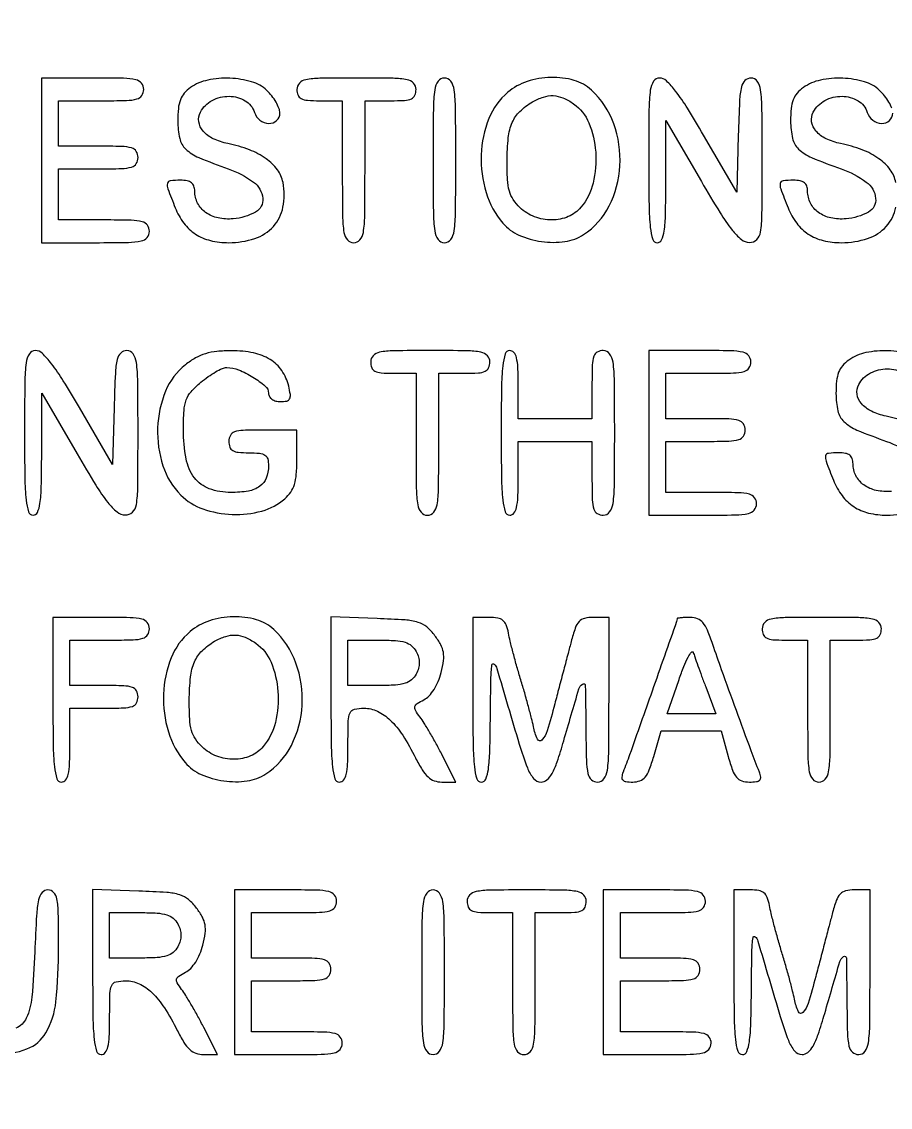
# Model space of a CAD drawing. Extents: x 0 to 1066, y 0 to 761.
# Drawn here: x 822.52 to 835.47, y 352.59 to 368.76 of the extents above; entities that cross this region are included whole.
import ezdxf

# ---------------------------------------------------------------- set-up
doc = ezdxf.new("R2010")
doc.units = 0
doc.header["$MEASUREMENT"] = 0

msp = doc.modelspace()

# ---------------------------------------------------------------- linework, layer by layer
for points in [[(183.390323, 95.266879, 0.000001), (192.989143, 95.254457, 0.000118)], [(479.458836, 95.240684, -0.000004), (502.524384, 95.211821, -0.198594)], [(710.559243, 95.267872, -0.000023), (733.258836, 95.240684, -0.000004), (756.324384, 95.211821, -0.198594)], [(416.092229, 95.24091, -0.000004), (439.072908, 95.212432, -0.198597)], [(542.992229, 95.24091, -0.000004), (565.972908, 95.212432, -0.198597)], [(606.442229, 95.24091, -0.000004), (629.422908, 95.212432, -0.198597)], [(669.892229, 95.24091, -0.000004), (692.872908, 95.212432, -0.198597)], [(835.495933, 367.475246, 0.037607), (835.452083, 367.56617, 0.035541), (835.388723, 367.659663, 0.037508), (835.313797, 367.741453, 0.118482), (835.08807, 367.870194, 0.061394), (834.765723, 367.922156, 0.060569), (834.433556, 367.894254, 0.10142), (834.17715, 367.783744, 0.064007), (834.084352, 367.699532, 0.085808), (834.026551, 367.601965, 0.066535), (833.996034, 367.472074, 0.024477), (833.9868, 367.283558, 0.055339), (834.015437, 367.025612, 0.149321), (834.105673, 366.867124, 0.090969), (834.299444, 366.741462, 0.013145), (834.740897, 366.571457, -0.070637), (835.115395, 366.375369, -0.215768), (835.255151, 366.132624, -0.299828), (835.147396, 365.928264, -0.104684), (834.813604, 365.82707, -0.073735), (834.587138, 365.841005, -0.104161), (834.402847, 365.922473, -0.119079), (834.283523, 366.061312, -0.118782), (834.2406, 366.239443, 0.082235), (834.228146, 366.314652, 0.147435), (834.192033, 366.365134, 0.119852), (834.127824, 366.393694, 0.045016), (834.0291, 366.4026, 0.028442), (833.874693, 366.39381, 0.327023), (833.832592, 366.354913, 0.139119), (833.839229, 366.275742, 0.005125), (833.949089, 365.992801, 0.065244), (834.077877, 365.763052, 0.088006), (834.251242, 365.600238, 0.085852), (834.47354, 365.504365, 0.059042), (834.746673, 365.472, 0.079385), (835.135877, 365.534186, 0.130563), (835.413688, 365.714824, 0.137881), (835.555828, 366.001302, 0.093265)], [(835.556028, 366.368047, 0.114024), (835.472495, 366.558928, 0.079467), (835.30347, 366.723686, 0.063948), (835.054122, 366.8555, 0.038754), (834.732966, 366.948234, -0.060203), (834.516287, 367.020977, -0.103319), (834.365206, 367.135845, -0.141227), (834.300842, 367.274635, -0.162669), (834.325278, 367.417946, -0.149104), (834.499037, 367.591003, -0.123853), (834.753431, 367.653498, -0.133716), (834.992753, 367.5869, -0.183571), (835.130273, 367.413472, 0.153609), (835.212187, 367.296812, 0.157876), (835.345216, 367.249661, 0.194842), (835.461196, 367.292972, 0.210147), (835.5096, 367.403053, 0.093821)], [(835.76487, 363.809394, 0.061394), (835.442523, 363.861356, 0.060569), (835.110356, 363.833454, 0.10142), (834.85395, 363.722944, 0.064007), (834.761152, 363.638732, 0.085808), (834.703351, 363.541165, 0.066535), (834.672834, 363.411274, 0.024477), (834.6636, 363.222758, 0.055339), (834.692237, 362.964812, 0.149321), (834.782473, 362.806324, 0.090969), (834.976244, 362.680662, 0.013145), (835.417697, 362.510657, -0.070637), (835.792195, 362.314569, -0.215768)], [(835.730922, 362.7947, 0.038754), (835.409766, 362.887434, -0.060203), (835.193087, 362.960177, -0.103319), (835.042006, 363.075045, -0.141227), (834.977642, 363.213835, -0.162669), (835.002078, 363.357146, -0.149104), (835.175837, 363.530203, -0.123853), (835.430231, 363.592698, -0.133716), (835.669553, 363.5261, -0.183571)], [(835.490404, 361.76627, -0.073735), (835.263938, 361.780205, -0.104161), (835.079647, 361.861673, -0.119079), (834.960323, 362.000512, -0.118782), (834.9174, 362.178643, 0.082235), (834.904946, 362.253852, 0.147435), (834.868833, 362.304334, 0.119852), (834.804624, 362.332894, 0.045016), (834.7059, 362.3418, 0.028442), (834.551493, 362.33301, 0.327023), (834.509392, 362.294113, 0.139119), (834.516029, 362.214942, 0.005125), (834.625889, 361.932001, 0.065244), (834.754677, 361.702252, 0.088006), (834.928042, 361.539438, 0.085852), (835.15034, 361.443565, 0.059042), (835.423473, 361.4112, 0.079385), (835.812677, 361.473386, 0.130563)], [(822.144516, 353.3742, 0.091481), (822.602283, 353.45866, 0.171956), (822.885083, 353.699525, 0.107033), (823.033119, 354.15933, 0.02456), (823.0734, 354.978883, 0.004091), (823.069258, 355.485082, 0.042042), (823.048304, 355.693079, 0.139542), (823.000041, 355.790071, 0.210994), (822.915067, 355.8276, 0.224554), (822.828566, 355.786689, 0.120063), (822.776204, 355.677807, 0.038088), (822.74541, 355.447874, 0.003955), (822.718625, 354.902662, -0.011778), (822.67495, 354.22891, -0.086058), (822.592104, 353.917462, -0.186836), (822.436386, 353.766554, -0.100409)]]:
    msp.add_lwpolyline(points, format="xyb")
for points in [[(409.06215, 749.15415), (40.8618, 749.132981), (40.8618, 380.65769), (40.8618, 12.1824), (501.2973, 12.1824), (961.7328, 12.1824), (961.7328, 380.646631), (961.7328, 749.110861), (961.41555, 749.1633, 0.040886), (961.153339, 749.184871, 0.000002), (934.190609, 749.194398, 0.000089), (904.448031, 749.199508, 0.000054), (869.1804, 749.195529, -0.000029), (813.61687, 749.186499, -0.000004), (696.10453, 749.175037, -0.000004), (556.774728, 749.163736, -0.000004)], [(822.8196, 366.6987), (822.8196, 365.472), (823.6233, 365.472, 0.004147), (824.114009, 365.47607, 0.047763), (824.305388, 365.497603, 0.16431), (824.392794, 365.549193, 0.179874), (824.427, 365.6412, 0.157888), (824.39746, 365.732416, 0.176663), (824.32125, 365.783962, 0.055952), (824.156378, 365.806053, 0.005351), (823.7502, 365.8104), (823.0734, 365.8104), (823.0734, 366.1911), (823.0734, 366.5718), (823.6656, 366.5718, 0.006583), (824.015492, 366.576407, 0.063075), (824.162625, 366.598993, 0.183695), (824.23147, 366.650426, 0.142406), (824.2578, 366.741, 0.142406), (824.23147, 366.831574, 0.183695), (824.162625, 366.883007, 0.063075), (824.015492, 366.905593, 0.006583), (823.6656, 366.9102), (823.0734, 366.9102), (823.0734, 367.2486), (823.0734, 367.587), (823.7079, 367.587, 0.005909), (824.085926, 367.591467, 0.059311), (824.241938, 367.61379, 0.180365), (824.314456, 367.665288, 0.150217), (824.3424, 367.7562, 0.17273), (824.309727, 367.847957, 0.168559), (824.226075, 367.89955, 0.050222), (824.043522, 367.921249, 0.004487), (823.581, 367.9254), (822.8196, 367.9254)], [(825.04035, 367.783744, 0.064007), (824.947552, 367.699532, 0.085808), (824.889751, 367.601965, 0.066535), (824.859234, 367.472074, 0.024477), (824.85, 367.283558, 0.055339), (824.878637, 367.025612, 0.149321), (824.968873, 366.867124, 0.090969), (825.162644, 366.741462, 0.013145), (825.604097, 366.571457, -0.070637), (825.978595, 366.375369, -0.215768), (826.118351, 366.132624, -0.299828), (826.010596, 365.928264, -0.104684), (825.676804, 365.82707, -0.073735), (825.450338, 365.841005, -0.104161), (825.266047, 365.922473, -0.119079), (825.146723, 366.061312, -0.118782), (825.1038, 366.239443, 0.082235), (825.091346, 366.314652, 0.147435), (825.055233, 366.365134, 0.119852), (824.991024, 366.393694, 0.045016), (824.8923, 366.4026, 0.028442), (824.737893, 366.39381, 0.327023), (824.695792, 366.354913, 0.139119), (824.702429, 366.275742, 0.005125), (824.812289, 365.992801, 0.065244), (824.941077, 365.763052, 0.088006), (825.114442, 365.600238, 0.085852), (825.33674, 365.504365, 0.059042), (825.609873, 365.472, 0.079385), (825.999077, 365.534186, 0.130563), (826.276888, 365.714824, 0.137881), (826.419028, 366.001302, 0.093265), (826.419228, 366.368047, 0.114024), (826.335695, 366.558928, 0.079467), (826.16667, 366.723686, 0.063948), (825.917322, 366.8555, 0.038754), (825.596166, 366.948234, -0.060203), (825.379487, 367.020977, -0.103319), (825.228406, 367.135845, -0.141227), (825.164042, 367.274635, -0.162669), (825.188478, 367.417946, -0.149104), (825.362237, 367.591003, -0.123853), (825.616631, 367.653498, -0.133716), (825.855953, 367.5869, -0.183571), (825.993473, 367.413472, 0.153609), (826.075387, 367.296812, 0.157876), (826.208416, 367.249661, 0.194842), (826.324396, 367.292972, 0.210147), (826.3728, 367.403053, 0.093821), (826.359133, 367.475246, 0.037607), (826.315283, 367.56617, 0.035541), (826.251923, 367.659663, 0.037508), (826.176997, 367.741453, 0.118482), (825.95127, 367.870194, 0.061394), (825.628923, 367.922156, 0.060569), (825.296756, 367.894254, 0.10142)], [(826.6266, 367.7562, 0.094959), (826.643163, 367.669774, 0.184152), (826.69005, 367.618725, 0.098846), (826.783039, 367.59333, 0.017388), (826.965, 367.587), (827.3034, 367.587), (827.3034, 366.5295, 0.002827), (827.307131, 365.869541, 0.036854), (827.327934, 365.625338, 0.138781), (827.379194, 365.514868, 0.218517), (827.4726, 365.472, 0.218517), (827.566006, 365.514868, 0.138781), (827.617266, 365.625338, 0.036854), (827.638069, 365.869541, 0.002827), (827.6418, 366.5295), (827.6418, 367.587), (828.0225, 367.587, 0.013964), (828.232258, 367.592859, 0.090841), (828.334463, 367.61755, 0.188085), (828.385034, 367.668595, 0.102588), (828.4032, 367.7562, 0.193568), (828.366002, 367.848685, 0.15568), (828.271013, 367.900221, 0.043488), (828.062005, 367.921467, 0.003595), (827.5149, 367.9254, 0.003595), (826.967795, 367.921467, 0.043488), (826.758788, 367.900221, 0.15568), (826.663798, 367.848685, 0.193568)], [(828.657, 366.6987, 0.002322), (828.660589, 365.925838, 0.031956), (828.681067, 365.646487, 0.123223), (828.731878, 365.520109, 0.240299), (828.8262, 365.472, 0.240299), (828.920522, 365.520109, 0.123223), (828.971333, 365.646487, 0.031956), (828.991811, 365.925838, 0.002322), (828.9954, 366.6987, 0.002322), (828.991811, 367.471562, 0.031956), (828.971333, 367.750912, 0.123223), (828.920522, 367.877291, 0.240299), (828.8262, 367.9254, 0.240299), (828.731878, 367.877291, 0.123223), (828.681067, 367.750912, 0.031956), (828.660589, 367.471562, 0.002322)], [(829.771603, 367.713373, 0.123885), (829.488412, 367.320677, 0.085485), (829.374837, 366.781757, 0.082885), (829.447308, 366.219736, 0.104562), (829.699039, 365.761126, 0.111799), (829.937009, 365.584775, 0.06908), (830.273408, 365.489081, 0.069045), (830.623365, 365.488615, 0.111332), (830.901282, 365.592681, 0.131426), (831.282039, 366.01866, 0.103697), (831.442454, 366.618311, 0.101152), (831.34979, 367.244653, 0.118621), (831.019171, 367.744219, 0.118666), (830.759435, 367.890801, 0.075716), (830.413756, 367.934738, 0.073305), (830.058741, 367.873407, 0.095814)], [(831.8718, 366.6987, 0.003213), (831.876128, 366.025179, 0.022561), (831.895138, 365.6976, 0.049302), (831.931053, 365.521877, 0.328801), (831.9987, 365.472, 0.295501), (832.064072, 365.514331, 0.070336), (832.101806, 365.645031, 0.029944), (832.12184, 365.892594, 0.004715), (832.127437, 366.38145), (832.129274, 367.2909), (832.656187, 366.384757, 0.006242), (832.935561, 365.917824, 0.029041), (833.115282, 365.660537, 0.052989), (833.252526, 365.520038, 0.170079), (833.37345, 365.475307, 0.199339), (833.481731, 365.518073, 0.163117), (833.539425, 365.629506, 0.036571), (833.560504, 365.888381, 0.002034), (833.5638, 366.6987, 0.002367), (833.560169, 367.465872, 0.031318), (833.539784, 367.748183, 0.117824), (833.489977, 367.876877, 0.246563), (833.39756, 367.9254, 0.195513), (833.306755, 367.888482, 0.145553), (833.253452, 367.793056, 0.043894), (833.225939, 367.586793, 0.004128), (833.20721, 367.075518), (833.1831, 366.225636), (832.689917, 367.075518, 0.007787), (832.449838, 367.474783, 0.025041), (832.273001, 367.72941, 0.035073), (832.135147, 367.884318, 0.195814), (832.034267, 367.9254, 0.254619), (831.944261, 367.876388, 0.110911), (831.895751, 367.744558, 0.030502), (831.875487, 367.458386, 0.002427)], [(830.750697, 367.541639, -0.143223), (830.978398, 367.257323, -0.079931), (831.08086, 366.822153, -0.077332), (831.042665, 366.361018, -0.11509), (830.861396, 366.00075, -0.119537), (830.672984, 365.861195, -0.098447), (830.427327, 365.810552, -0.09388), (830.170877, 365.857262, -0.097006), (829.952603, 365.994347, -0.056872), (829.851683, 366.11344, -0.080028), (829.793787, 366.239796, -0.054705), (829.765963, 366.411524, -0.014142), (829.759491, 366.692297, -0.025001), (829.778555, 367.037155, -0.075567), (829.837982, 367.264138, -0.098225), (829.951437, 367.429005, -0.062967), (830.1375, 367.569419, -0.051006), (830.302266, 367.642758, -0.090781), (830.448914, 367.662795, -0.090761), (830.593171, 367.629581, -0.050966)], [(822.5658, 362.6379, 0.003213), (822.570128, 361.964379, 0.022561), (822.589138, 361.6368, 0.049302), (822.625053, 361.461077, 0.328801), (822.6927, 361.4112, 0.295501), (822.758072, 361.453531, 0.070336), (822.795806, 361.584231, 0.029944), (822.81584, 361.831794, 0.004715), (822.821437, 362.32065), (822.823274, 363.2301), (823.350187, 362.323957, 0.006242), (823.629561, 361.857024, 0.029041), (823.809282, 361.599737, 0.052989), (823.946526, 361.459238, 0.170079), (824.06745, 361.414507, 0.199339), (824.175731, 361.457273, 0.163117), (824.233425, 361.568706, 0.036571), (824.254504, 361.827581, 0.002034), (824.2578, 362.6379, 0.002367), (824.254169, 363.405072, 0.031318), (824.233784, 363.687383, 0.117824), (824.183977, 363.816077, 0.246563), (824.09156, 363.8646, 0.195513), (824.000755, 363.827682, 0.145553), (823.947452, 363.732256, 0.043894), (823.919939, 363.525993, 0.004128), (823.90121, 363.014718), (823.8771, 362.164836), (823.383917, 363.014718, 0.007787), (823.143838, 363.413983, 0.025041), (822.967001, 363.66861, 0.035073), (822.829147, 363.823518, 0.195814), (822.728267, 363.8646, 0.254619), (822.638261, 363.815588, 0.110911), (822.589751, 363.683758, 0.030502), (822.569487, 363.397586, 0.002427)], [(824.964328, 363.652743, 0.129246), (824.668205, 363.260097, 0.088626), (824.550013, 362.711792, 0.087215), (824.628565, 362.148133, 0.118789), (824.89536, 361.711931, 0.112618), (825.223824, 361.505494, 0.075265), (825.661935, 361.422795, 0.075304), (826.104652, 361.473485, 0.113008), (826.446523, 361.655566, 0.065979), (826.534355, 361.754789, 0.074329), (826.589072, 361.869691, 0.054743), (826.617967, 362.022684, 0.019325), (826.6266, 362.245973), (826.6266, 362.6802), (826.119, 362.6802, 0.008455), (825.825302, 362.675233, 0.072107), (825.696, 362.652, 0.188641), (825.634468, 362.600732, 0.12648), (825.6114, 362.511, 0.087745), (825.626399, 362.426192, 0.177212), (825.669563, 362.375036, 0.10769), (825.753166, 362.348753, 0.022514), (825.9075, 362.3418, -0.021714), (826.069585, 362.334758, -0.124268), (826.150265, 362.306751, -0.187079), (826.190695, 362.250064, -0.062494), (826.2036, 362.14722, -0.091498), (826.169963, 361.964947, -0.148314), (826.074174, 361.841386, -0.113347), (825.904088, 361.771247, -0.041372), (825.64292, 361.7496, -0.086758), (825.320334, 361.805999, -0.145015), (825.100123, 361.967975, -0.116882), (824.974179, 362.253149, -0.045825), (824.9346, 362.684089, -0.015089), (824.943247, 362.970568, -0.073154), (824.976495, 363.129358, -0.095003), (825.049951, 363.251379, -0.035007), (825.194891, 363.39178, -0.021479), (825.303686, 363.475617, -0.024071), (825.415326, 363.546463, -0.024321), (825.515191, 363.597028, -0.105406), (825.579792, 363.6108, -0.095864), (825.757127, 363.576484, -0.042073), (825.971696, 363.468465, -0.039621), (826.154119, 363.335547, -0.218876), (826.2036, 363.227927, 0.137225), (826.217137, 363.179532, 0.104143), (826.254996, 363.139139, 0.087371), (826.312539, 363.112335, 0.065501), (826.381971, 363.1032, 0.051376), (826.474948, 363.112779, 0.224479), (826.517899, 363.145225, 0.158116), (826.52858, 363.207988, 0.023398), (826.503742, 363.33585, 0.090086), (826.401494, 363.56584, 0.105062), (826.229033, 363.730882, 0.089301), (825.98048, 363.828988, 0.048933), (825.6537, 363.861781, 0.02471), (825.434234, 363.851418, 0.049497), (825.264112, 363.817729, 0.05494), (825.115639, 363.754221, 0.038421)], [(827.7264, 363.6954, 0.094959), (827.742963, 363.608974, 0.184152), (827.78985, 363.557925, 0.098846), (827.882839, 363.53253, 0.017388), (828.0648, 363.5262), (828.4032, 363.5262), (828.4032, 362.4687, 0.002827), (828.406931, 361.808741, 0.036854), (828.427734, 361.564537, 0.138781), (828.478994, 361.454068, 0.218517), (828.5724, 361.4112, 0.218517), (828.665806, 361.454068, 0.138781), (828.717066, 361.564537, 0.036854), (828.737869, 361.808741, 0.002827), (828.7416, 362.4687), (828.7416, 363.5262), (829.1223, 363.5262, 0.013964), (829.332058, 363.532059, 0.090841), (829.434263, 363.55675, 0.188085), (829.484834, 363.607795, 0.102588), (829.503, 363.6954, 0.193568), (829.465802, 363.787885, 0.15568), (829.370813, 363.839421, 0.043488), (829.161805, 363.860667, 0.003595), (828.6147, 363.8646, 0.003595), (828.067595, 363.860667, 0.043488), (827.858588, 363.839421, 0.15568), (827.763598, 363.787885, 0.193568)], [(829.6722, 362.6379, 0.003213), (829.676528, 361.964379, 0.022561), (829.695538, 361.6368, 0.049302), (829.731453, 361.461077, 0.328801), (829.7991, 361.4112, 0.232029), (829.860837, 361.44148, 0.108427), (829.899969, 361.524, 0.047315), (829.920701, 361.679857, 0.00942), (829.926, 361.9611), (829.926, 362.511), (830.4759, 362.511), (831.0258, 362.511), (831.0258, 361.9611, 0.007414), (831.030571, 361.63932, 0.067313), (831.053458, 361.501087, 0.186514), (831.104813, 361.435904, 0.134481), (831.195, 361.4112, 0.240299), (831.289322, 361.459309, 0.123223), (831.340133, 361.585687, 0.031956), (831.360611, 361.865038, 0.002322), (831.3642, 362.6379, 0.002322), (831.360611, 363.410762, 0.031956), (831.340133, 363.690112, 0.123223), (831.289322, 363.816491, 0.240299), (831.195, 363.8646, 0.12648), (831.105268, 363.841532, 0.188641), (831.054, 363.78, 0.072107), (831.030767, 363.650698, 0.008455), (831.0258, 363.357), (831.0258, 362.8494), (830.4759, 362.8494), (829.926, 362.8494), (829.926, 363.357, 0.010614), (829.920547, 363.613841, 0.050675), (829.899563, 363.75885, 0.113455), (829.860268, 363.83603, 0.222027), (829.7991, 363.8646, 0.328801), (829.731453, 363.814723, 0.049302), (829.695538, 363.639, 0.022561), (829.676528, 363.311421, 0.003213)], [(831.8718, 362.6379), (831.8718, 361.4112), (832.6755, 361.4112, 0.004147), (833.166209, 361.41527, 0.047763), (833.357588, 361.436803, 0.16431), (833.444994, 361.488393, 0.179874), (833.4792, 361.5804, 0.157888), (833.44966, 361.671616, 0.176663), (833.37345, 361.723162, 0.055952), (833.208578, 361.745253, 0.005351), (832.8024, 361.7496), (832.1256, 361.7496), (832.1256, 362.1303), (832.1256, 362.511), (832.7178, 362.511, 0.006583), (833.067692, 362.515607, 0.063075), (833.214825, 362.538193, 0.183695), (833.28367, 362.589626, 0.142406), (833.31, 362.6802, 0.142406), (833.28367, 362.770774, 0.183695), (833.214825, 362.822207, 0.063075), (833.067692, 362.844793, 0.006583), (832.7178, 362.8494), (832.1256, 362.8494), (832.1256, 363.1878), (832.1256, 363.5262), (832.7601, 363.5262, 0.005909), (833.138126, 363.530667, 0.059311), (833.294138, 363.55299, 0.180365), (833.366656, 363.604488, 0.150217), (833.3946, 363.6954, 0.17273), (833.361927, 363.787157, 0.168559), (833.278275, 363.83875, 0.050222), (833.095722, 363.860449, 0.004487), (832.6332, 363.8646), (831.8718, 363.8646)], [(822.9888, 358.6617, 0.003213), (822.993128, 357.988179, 0.022561), (823.012138, 357.6606, 0.049302), (823.048053, 357.484877, 0.328801), (823.1157, 357.435, 0.232029), (823.177437, 357.46528, 0.108427), (823.216569, 357.5478, 0.047315), (823.237301, 357.703657, 0.00942), (823.2426, 357.9849), (823.2426, 358.5348), (823.7502, 358.5348, 0.008455), (824.043898, 358.539767, 0.072107), (824.1732, 358.563, 0.188641), (824.234732, 358.614268, 0.12648), (824.2578, 358.704, 0.12648), (824.234732, 358.793732, 0.188641), (824.1732, 358.845, 0.072107), (824.043898, 358.868233, 0.008455), (823.7502, 358.8732), (823.2426, 358.8732), (823.2426, 359.2116), (823.2426, 359.55), (823.8348, 359.55, 0.006583), (824.184692, 359.554607, 0.063075), (824.331825, 359.577193, 0.183695), (824.40067, 359.628626, 0.142406), (824.427, 359.7192, 0.165398), (824.395883, 359.810695, 0.1727), (824.315963, 359.862274, 0.052938), (824.142245, 359.884157, 0.004884), (823.7079, 359.8884), (822.9888, 359.8884)], [(825.034003, 359.676373, 0.123885), (824.750812, 359.283677, 0.085485), (824.637237, 358.744757, 0.082885), (824.709708, 358.182736, 0.104562), (824.961439, 357.724126, 0.111799), (825.199409, 357.547775, 0.06908), (825.535808, 357.452081, 0.069045), (825.885765, 357.451615, 0.111332), (826.163682, 357.555681, 0.131426), (826.544439, 357.98166, 0.103697), (826.704854, 358.581311, 0.101152), (826.61219, 359.207653, 0.118621), (826.281571, 359.707219, 0.118666), (826.021835, 359.853801, 0.075716), (825.676156, 359.897738, 0.073305), (825.321141, 359.836407, 0.095814)], [(827.1342, 358.665121, 0.003202), (827.138526, 357.989613, 0.022501), (827.157532, 357.66117, 0.049121), (827.19343, 357.484947, 0.329081), (827.2611, 357.435, 0.232029), (827.322837, 357.46528, 0.108427), (827.361969, 357.5478, 0.047315), (827.382701, 357.703657, 0.00942), (827.388, 357.9849, -0.00595), (827.392307, 358.346865, -0.096871), (827.418344, 358.464998, -0.238613), (827.48301, 358.518615, -0.056005), (827.627053, 358.5348, -0.111153), (827.828505, 358.489456, -0.081177), (828.01782, 358.358601, -0.058854), (828.20351, 358.131971, -0.025924), (828.395372, 357.79455, 0.021841), (828.495116, 357.615753, 0.069009), (828.58227, 357.510227, 0.100305), (828.674778, 357.454432, 0.085906), (828.787045, 357.435), (828.99825, 357.435), (828.792073, 357.83685, 0.006834), (828.704006, 358.002872, 0.006481), (828.609898, 358.169412, 0.006451), (828.522851, 358.31456, 0.022591), (828.461427, 358.404675, -0.02569), (828.394848, 358.503664, -0.192002), (828.385929, 358.558464, -0.198014), (828.417263, 358.60339, -0.027525), (828.518128, 358.660575, 0.089041), (828.596081, 358.718414, 0.046566), (828.670598, 358.814076, 0.042448), (828.733834, 358.934402, 0.038847), (828.778064, 359.067263, 0.026721), (828.812034, 359.243622, 0.076578), (828.810042, 359.368041, 0.082928), (828.771016, 359.480384, 0.035157), (828.684672, 359.615062, 0.057331), (828.562102, 359.74534, 0.10358), (828.433717, 359.814632, 0.055706), (828.238585, 359.849574, 0.007564), (827.823358, 359.870671), (827.1342, 359.895243)], [(829.2492, 358.6617, 0.003213), (829.253528, 357.988179, 0.022561), (829.272538, 357.6606, 0.049302), (829.308453, 357.484877, 0.328801), (829.3761, 357.435, 0.305395), (829.442334, 357.479616, 0.062503), (829.480602, 357.623264, 0.027449), (829.50241, 357.89316, 0.004264), (829.511637, 358.42905, -0.002416), (829.518985, 358.972522, -0.029471), (829.535046, 359.179943, -0.603012), (829.566812, 359.191514, -0.138127), (829.607291, 359.127, 0.001112), (829.940807, 358.001384, 0.020238), (830.062404, 357.647251, 0.077221), (830.154619, 357.488177, 0.226588), (830.265937, 357.435, 0.178321), (830.354145, 357.467492, 0.090477), (830.429967, 357.560402, 0.045479), (830.506622, 357.73528, 0.010027), (830.604209, 358.04835, -0.001209), (830.830505, 358.822115, -0.180504), (830.885326, 358.895117, -0.586533), (830.926368, 358.873153, -0.002598), (830.934521, 358.25985, 0.004063), (830.942682, 357.75681, 0.046466), (830.965847, 357.560091, 0.159576), (831.018138, 357.470136, 0.183972), (831.1104, 357.435, 0.240299), (831.204722, 357.483109, 0.123223), (831.255533, 357.609488, 0.031956), (831.276011, 357.888838, 0.002322), (831.2796, 358.6617), (831.2796, 359.8884), (831.045035, 359.8884, 0.057703), (830.914947, 359.873337, 0.150789), (830.834617, 359.826284, 0.102355), (830.776677, 359.729096, 0.018959), (830.71568, 359.52885, 0.000085), (830.668937, 359.351426, 0.000034), (830.60465, 359.107172, 0.000033), (830.535216, 358.84322, 0.000041), (830.470814, 358.59825, -0.009374), (830.357379, 358.197352, -0.115475), (830.278391, 358.060801, -0.538762), (830.211454, 358.072423, -0.053672), (830.152797, 358.25985, 0.012912), (830.125667, 358.380109, 0.003926), (830.078447, 358.560841, 0.003928), (830.022336, 358.762594, 0.004276), (829.964578, 358.9578, -0.00492), (829.907094, 359.153006, -0.004529), (829.851802, 359.354759, -0.004526), (829.805771, 359.535501, -0.014927), (829.780081, 359.65575, 0.043617), (829.747178, 359.775663, 0.134321), (829.698598, 359.843421, 0.130778), (829.621429, 359.878034, 0.040414), (829.493398, 359.8884), (829.2492, 359.8884)], [(832.294795, 359.86725, -0.084799), (832.288291, 359.829234, -0.000052), (831.92232, 358.790462, -0.000388), (831.586776, 357.840728, -0.009822), (831.489775, 357.58305, 0.060048), (831.470183, 357.509319, 0.230938), (831.484432, 357.465462, 0.170663), (831.532525, 357.441354, 0.031659), (831.632779, 357.435, 0.086283), (831.740894, 357.453797, 0.134827), (831.817723, 357.507759, 0.082591), (831.879796, 357.61477, 0.018432), (831.947268, 357.8157), (832.059676, 358.1964), (832.504643, 358.1964), (832.949611, 358.1964), (833.0562, 357.8157, 0.017944), (833.121585, 357.61079, 0.087286), (833.181812, 357.505331, 0.141822), (833.259034, 357.452952, 0.078722), (833.372346, 357.435, 0.029308), (833.477492, 357.441168, 0.166988), (833.527222, 357.465076, 0.236769), (833.542064, 357.508866, 0.061225), (833.52229, 357.58305, -0.006965), (833.400001, 357.899406, -0.001209), (833.178745, 358.50084, -0.001323), (832.959017, 359.107587, -0.005089), (832.827252, 359.48655, 0.017403), (832.748481, 359.6963, 0.074917), (832.679722, 359.810075, 0.125362), (832.600016, 359.867972, 0.094981), (832.493449, 359.8884, 0.00999), (832.417284, 359.886878, 0.016528), (832.353152, 359.882187, 0.010464), (832.302048, 359.875662, 0.371455)], [(833.5638, 359.7192, 0.094959), (833.580363, 359.632774, 0.184152), (833.62725, 359.581725, 0.098846), (833.720239, 359.55633, 0.017388), (833.9022, 359.55), (834.2406, 359.55), (834.2406, 358.4925, 0.002827), (834.244331, 357.832541, 0.036854), (834.265134, 357.588337, 0.138781), (834.316394, 357.477868, 0.218517), (834.4098, 357.435, 0.218517), (834.503206, 357.477868, 0.138781), (834.554466, 357.588337, 0.036854), (834.575269, 357.832541, 0.002827), (834.579, 358.4925), (834.579, 359.55), (834.9597, 359.55, 0.013964), (835.169458, 359.555859, 0.090841), (835.271663, 359.58055, 0.188085), (835.322234, 359.631595, 0.102588), (835.3404, 359.7192, 0.193568), (835.303202, 359.811685, 0.15568), (835.208213, 359.863221, 0.043488), (834.999205, 359.884467, 0.003595), (834.4521, 359.8884, 0.003595), (833.904995, 359.884467, 0.043488), (833.695988, 359.863221, 0.15568), (833.600998, 359.811685, 0.193568)], [(826.013097, 359.504639, -0.143223), (826.240798, 359.220323, -0.079931), (826.34326, 358.785153, -0.077332), (826.305065, 358.324018, -0.11509), (826.123796, 357.96375, -0.119537), (825.935384, 357.824195, -0.098447), (825.689727, 357.773552, -0.09388), (825.433277, 357.820262, -0.097006), (825.215003, 357.957347, -0.056872), (825.114083, 358.07644, -0.080028), (825.056187, 358.202796, -0.054705), (825.028363, 358.374524, -0.014142), (825.021891, 358.655297, -0.025001), (825.040955, 359.000155, -0.075567), (825.100382, 359.227138, -0.098225), (825.213837, 359.392005, -0.062967), (825.3999, 359.532419, -0.051006), (825.564666, 359.605758, -0.090781), (825.711314, 359.625795, -0.090761), (825.855571, 359.592581, -0.050966)], [(828.4032, 359.3808, -0.049536), (828.439362, 359.293426, -0.073486), (828.451453, 359.2116, -0.073486), (828.439362, 359.129774, -0.049536), (828.4032, 359.0424, -0.09537), (828.334305, 358.957475, -0.100861), (828.240066, 358.906233, -0.059921), (828.095032, 358.880248, -0.014397), (827.850323, 358.8732), (827.388, 358.8732), (827.388, 359.2116), (827.388, 359.55), (827.850323, 359.55, -0.014397), (828.095032, 359.542952, -0.059921), (828.240066, 359.516967, -0.100861), (828.334305, 359.465725, -0.09537)], [(832.720955, 358.85205), (832.870744, 358.4502), (832.508438, 358.4502), (832.146132, 358.4502), (832.323943, 358.964618, -0.011999), (832.394693, 359.154424, -0.026422), (832.459717, 359.294859, -0.047278), (832.510034, 359.371501, -0.601846), (832.53646, 359.366468, 0.009837), (832.558296, 359.300295, 0.001488), (832.604971, 359.168923, 0.001668), (832.661062, 359.014156, 0.001442)], [(823.581, 354.604321, 0.003202), (823.585326, 353.928813, 0.022501), (823.604332, 353.60037, 0.049121), (823.64023, 353.424147, 0.329081), (823.7079, 353.3742, 0.232029), (823.769637, 353.40448, 0.108427), (823.808769, 353.487, 0.047315), (823.829501, 353.642857, 0.00942), (823.8348, 353.9241, -0.00595), (823.839107, 354.286065, -0.096871), (823.865144, 354.404198, -0.238613), (823.92981, 354.457815, -0.056005), (824.073853, 354.474, -0.111153), (824.275305, 354.428656, -0.081177), (824.46462, 354.297801, -0.058854), (824.65031, 354.071171, -0.025924), (824.842172, 353.73375, 0.021841), (824.941916, 353.554953, 0.069009), (825.02907, 353.449427, 0.100305), (825.121578, 353.393632, 0.085906), (825.233845, 353.3742), (825.44505, 353.3742), (825.238873, 353.77605, 0.006834), (825.150806, 353.942072, 0.006481), (825.056698, 354.108612, 0.006451), (824.969651, 354.25376, 0.022591), (824.908227, 354.343875, -0.02569), (824.841648, 354.442864, -0.192002), (824.832729, 354.497664, -0.198014), (824.864063, 354.54259, -0.027525), (824.964928, 354.599775, 0.089041), (825.042881, 354.657614, 0.046566), (825.117398, 354.753276, 0.042448), (825.180634, 354.873602, 0.038847), (825.224864, 355.006463, 0.026721), (825.258834, 355.182822, 0.076578), (825.256842, 355.307241, 0.082928), (825.217816, 355.419584, 0.035157), (825.131472, 355.554262, 0.057331), (825.008902, 355.68454, 0.10358), (824.880517, 355.753832, 0.055706), (824.685385, 355.788774, 0.007564), (824.270158, 355.809871), (823.581, 355.834443)], [(825.696, 354.6009), (825.696, 353.3742), (826.4997, 353.3742, 0.004147), (826.990409, 353.37827, 0.047763), (827.181788, 353.399803, 0.16431), (827.269194, 353.451393, 0.179874), (827.3034, 353.5434, 0.157888), (827.27386, 353.634616, 0.176663), (827.19765, 353.686162, 0.055952), (827.032778, 353.708253, 0.005351), (826.6266, 353.7126), (825.9498, 353.7126), (825.9498, 354.0933), (825.9498, 354.474), (826.542, 354.474, 0.006583), (826.891892, 354.478607, 0.063075), (827.039025, 354.501193, 0.183695), (827.10787, 354.552626, 0.142406), (827.1342, 354.6432, 0.142406), (827.10787, 354.733774, 0.183695), (827.039025, 354.785207, 0.063075), (826.891892, 354.807793, 0.006583), (826.542, 354.8124), (825.9498, 354.8124), (825.9498, 355.1508), (825.9498, 355.4892), (826.5843, 355.4892, 0.005909), (826.962326, 355.493667, 0.059311), (827.118338, 355.51599, 0.180365), (827.190856, 355.567488, 0.150217), (827.2188, 355.6584, 0.17273), (827.186127, 355.750157, 0.168559), (827.102475, 355.80175, 0.050222), (826.919922, 355.823449, 0.004487), (826.4574, 355.8276), (825.696, 355.8276)], [(828.4878, 354.6009, 0.002322), (828.491389, 353.828038, 0.031956), (828.511867, 353.548688, 0.123223), (828.562678, 353.422309, 0.240299), (828.657, 353.3742, 0.240299), (828.751322, 353.422309, 0.123223), (828.802133, 353.548688, 0.031956), (828.822611, 353.828038, 0.002322), (828.8262, 354.6009, 0.002322), (828.822611, 355.373762, 0.031956), (828.802133, 355.653112, 0.123223), (828.751322, 355.779491, 0.240299), (828.657, 355.8276, 0.240299), (828.562678, 355.779491, 0.123223), (828.511867, 355.653112, 0.031956), (828.491389, 355.373762, 0.002322)], [(829.1646, 355.6584, 0.094959), (829.181163, 355.571974, 0.184152), (829.22805, 355.520925, 0.098846), (829.321039, 355.49553, 0.017388), (829.503, 355.4892), (829.8414, 355.4892), (829.8414, 354.4317, 0.002827), (829.845131, 353.771741, 0.036854), (829.865934, 353.527537, 0.138781), (829.917194, 353.417068, 0.218517), (830.0106, 353.3742, 0.218517), (830.104006, 353.417068, 0.138781), (830.155266, 353.527537, 0.036854), (830.176069, 353.771741, 0.002827), (830.1798, 354.4317), (830.1798, 355.4892), (830.5605, 355.4892, 0.013964), (830.770258, 355.495059, 0.090841), (830.872463, 355.51975, 0.188085), (830.923034, 355.570795, 0.102588), (830.9412, 355.6584, 0.193568), (830.904002, 355.750885, 0.15568), (830.809013, 355.802421, 0.043488), (830.600005, 355.823667, 0.003595), (830.0529, 355.8276, 0.003595), (829.505795, 355.823667, 0.043488), (829.296788, 355.802421, 0.15568), (829.201798, 355.750885, 0.193568)], [(831.195, 354.6009), (831.195, 353.3742), (831.9987, 353.3742, 0.004147), (832.489409, 353.37827, 0.047763), (832.680788, 353.399803, 0.16431), (832.768194, 353.451393, 0.179874), (832.8024, 353.5434, 0.157888), (832.77286, 353.634616, 0.176663), (832.69665, 353.686162, 0.055952), (832.531778, 353.708253, 0.005351), (832.1256, 353.7126), (831.4488, 353.7126), (831.4488, 354.0933), (831.4488, 354.474), (832.041, 354.474, 0.006583), (832.390892, 354.478607, 0.063075), (832.538025, 354.501193, 0.183695), (832.60687, 354.552626, 0.142406), (832.6332, 354.6432, 0.142406), (832.60687, 354.733774, 0.183695), (832.538025, 354.785207, 0.063075), (832.390892, 354.807793, 0.006583), (832.041, 354.8124), (831.4488, 354.8124), (831.4488, 355.1508), (831.4488, 355.4892), (832.0833, 355.4892, 0.005909), (832.461326, 355.493667, 0.059311), (832.617338, 355.51599, 0.180365), (832.689856, 355.567488, 0.150217), (832.7178, 355.6584, 0.17273), (832.685127, 355.750157, 0.168559), (832.601475, 355.80175, 0.050222), (832.418922, 355.823449, 0.004487), (831.9564, 355.8276), (831.195, 355.8276)], [(833.1408, 354.6009, 0.003213), (833.145128, 353.927379, 0.022561), (833.164138, 353.5998, 0.049302), (833.200053, 353.424077, 0.328801), (833.2677, 353.3742, 0.305395), (833.333934, 353.418816, 0.062503), (833.372202, 353.562464, 0.027449), (833.39401, 353.83236, 0.004264), (833.403237, 354.36825, -0.002416), (833.410585, 354.911722, -0.029471), (833.426646, 355.119143, -0.603012), (833.458412, 355.130714, -0.138127), (833.498891, 355.0662, 0.001112), (833.832407, 353.940584, 0.020238), (833.954004, 353.586451, 0.077221), (834.046219, 353.427377, 0.226588), (834.157537, 353.3742, 0.178321), (834.245745, 353.406692, 0.090477), (834.321567, 353.499602, 0.045479), (834.398222, 353.67448, 0.010027), (834.495809, 353.98755, -0.001209), (834.722105, 354.761315, -0.180504), (834.776926, 354.834317, -0.586533), (834.817968, 354.812353, -0.002598), (834.826121, 354.19905, 0.004063), (834.834282, 353.69601, 0.046466), (834.857447, 353.499291, 0.159576), (834.909738, 353.409336, 0.183972), (835.002, 353.3742, 0.240299), (835.096322, 353.422309, 0.123223), (835.147133, 353.548688, 0.031956), (835.167611, 353.828038, 0.002322), (835.1712, 354.6009), (835.1712, 355.8276), (834.936635, 355.8276, 0.057703), (834.806547, 355.812537, 0.150789), (834.726217, 355.765484, 0.102355), (834.668277, 355.668296, 0.018959), (834.60728, 355.46805, 0.000085), (834.560537, 355.290626, 0.000034), (834.49625, 355.046372, 0.000033), (834.426816, 354.78242, 0.000041), (834.362414, 354.53745, -0.009374), (834.248979, 354.136552, -0.115475), (834.169991, 354.000001, -0.538762), (834.103054, 354.011623, -0.053672), (834.044397, 354.19905, 0.012912), (834.017267, 354.319309, 0.003926), (833.970047, 354.500041, 0.003928), (833.913936, 354.701794, 0.004276), (833.856178, 354.897, -0.00492), (833.798694, 355.092206, -0.004529), (833.743402, 355.293959, -0.004526), (833.697371, 355.474701, -0.014927), (833.671681, 355.59495, 0.043617), (833.638778, 355.714863, 0.134321), (833.590198, 355.782621, 0.130778), (833.513029, 355.817234, 0.040414), (833.384998, 355.8276), (833.1408, 355.8276)], [(824.85, 355.32, -0.049536), (824.886162, 355.232626, -0.073486), (824.898253, 355.1508, -0.073486), (824.886162, 355.068974, -0.049536), (824.85, 354.9816, -0.09537), (824.781105, 354.896675, -0.100861), (824.686866, 354.845433, -0.059921), (824.541832, 354.819448, -0.014397), (824.297123, 354.8124), (823.8348, 354.8124), (823.8348, 355.1508), (823.8348, 355.4892), (824.297123, 355.4892, -0.014397), (824.541832, 355.482152, -0.059921), (824.686866, 355.456167, -0.100861), (824.781105, 355.404925, -0.09537)]]:
    msp.add_lwpolyline(points, format="xyb", close=True)

doc.saveas('drawing.dxf')
